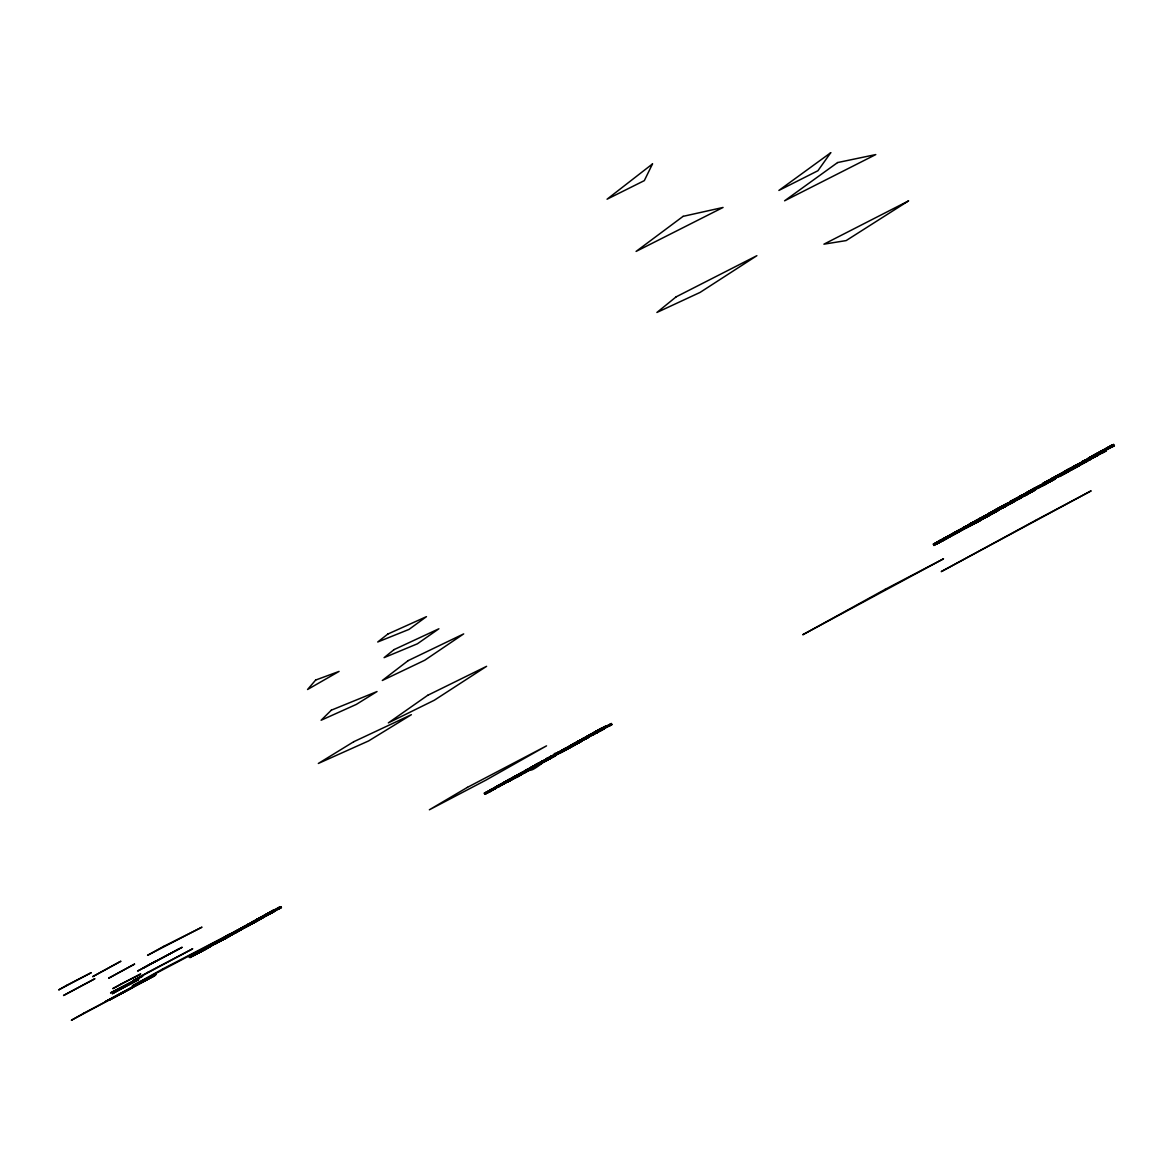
<?xml version="1.0" encoding="UTF-8"?>
<svg xmlns="http://www.w3.org/2000/svg" width="1173" height="1173" viewBox="0 0 1173 1173"><rect width="100%" height="100%" fill="white"/><g stroke="black" fill="none" stroke-linecap="round" stroke-linejoin="round"><path stroke-width="1.5" d="M975.247 521.223L975.921 522.41L973.81 523.583L973.135 522.381L975.35 521.091M973.135 522.381L971.215 523.231L972.725 522.425M1019.234 496.59L1021.698 495.109L1022.401 496.34L1021.639 496.941L1020.95 495.724L1021.698 495.109M1049.366 481.546L1047.856 482.572L1047.152 481.341L1049.63 479.904M1019.924 497.807L1022.401 496.34M1050.334 481.121L1049.395 480.109M979.88 519.184L980.569 518.627L981.244 519.815L978.355 521.574L977.681 520.401L978.722 519.624M978.355 521.574L979.396 520.812L971.039 525.313L970.364 524.126L988.121 514.61L988.795 515.797L981.244 519.815M994 510.519L1001.126 506.575M940.203 540.636L936.113 542.776L943.928 538.29L944.602 539.477L943.679 539.947L943.004 538.759L967.93 525.269L968.605 526.472L964.03 528.671L963.356 527.483L967.93 525.269M1087.591 458.658L1093.632 455.256M1000.51 506.883L1008.501 502.718M548.803 759.195L545.548 761.013L551.984 757.201M1003.326 507.191L1009.176 503.906M974.074 523.319L975.042 522.718L973.605 523.51M988.604 515.577L985.379 517.396L989.469 515.138M997.593 509.361L994.733 511.736L1001.097 508.173M492.191 789.121L495.68 787.156M597.248 730.794L598.773 729.987L594.403 732.216M996.009 509.419L999.323 507.572M1028.574 493.569L1033.178 490.681M492.645 790.089L496.179 788.153L486.047 793.564L493.452 789.678M942.975 538.891L938.077 541.721L941.127 539.903L939.617 540.694M1021.39 495.842L1029.395 491.443M1034.161 488.511L1025.202 493.246L1031.302 489.977M547.468 758.755L551.207 756.658L546.09 759.386M1078.676 465.96L1080.802 464.801L1079.497 465.432M589.594 734.811L586.603 736.497L589.037 735.295M587.658 737.45L592.482 734.753M198.046 952.241L199.19 951.582L198.252 952.124M544.946 760.016C547.058 758.975 541.442 761.907 545.533 759.781L546.061 760.778L544.023 761.849L545.944 760.764M597.57 730.896L599.55 730.017M968.751 526.12L979.968 520.02L979.294 518.818L975.745 520.797M988.296 514.214L986.684 515.138L987.534 516.223M198.252 953.165C201.067 951.156 197.651 954.675 197.768 952.153M280.933 906.714L278.353 908.122L278.807 908.987L281.388 907.579L280.933 906.714L270.259 912.506M581.236 740.192L582.351 739.547M596.104 732.802C602.306 728.873 596.163 733.99 593.758 732.509L602.042 727.949L602.614 728.976L594.315 733.536L595.283 733.037L594.726 732.011L592.746 733.33M599.242 731.336L596.192 733.081L598.083 732.069M265.772 915.937C263.514 916.831 281.403 908.855 272.898 911.025L268.984 912.726L268.588 914.397M579.814 742.245C583.655 740.251 582.072 740.808 582.131 740.984M941.743 541.134L943.708 540.064L938.767 542.879L941.86 541.12M535.562 764.957L536.604 764.459L532.483 766.599M600.635 730.735C613.288 723.697 586.969 738.609 596.075 731.688M271.447 912.887L269.907 913.826L272.239 912.55M542.483 762.949C523.481 777.787 530.387 765.192 541.853 761.776L542.483 762.949L537.894 765.412M273.617 910.659L275.039 909.911L273.514 910.703M548.729 757.949L547.058 758.491L551.955 755.94M1048.119 480.607L1049.366 481.575M1050.04 479.61L1051.36 478.863M268.94 913.224L268.06 913.679L270.01 912.521M549.888 758.784L547.938 759.312L549.932 758.242M1050.744 480.842L1052.577 479.801M270.919 911.714L273.514 910.336L272.869 910.673M521.853 772.816C519.507 774.459 526.105 769.576 524.478 772.846M987.255 514.756L984.792 516.164L986.772 515.123M996.009 509.449L996.815 510.607L1000.73 508.349M1029 491.208L1028.868 492.865L1031.859 491.267M1030.92 490.153L1031.712 490.461L1028.897 493.32L1031.903 491.722L1030.085 492.645M525.299 772.01L528.788 769.869M491.414 789.532L484.097 793.344L485.959 792.318M596.602 732.377L597.805 731.82L595.034 733.242M549.785 758.403L548.334 757.861L549.316 757.362M556.515 753.183L559.301 751.746M193.428 954.617L194.146 954.294L188.926 957.08L195.202 953.693L192.445 955.233L193.252 954.822M273.382 910.835L265.054 914.823M223.163 939.397L218.633 940.585L237.738 930.585L238.192 931.435L235.582 932.872M490.27 790.118L487.513 791.599L504.625 782.215L505.152 783.197L497.953 787.156L497.425 785.939L512.909 777.479L514.082 778.256L512.792 777.611M599.227 730.075L600.253 729.474L598.025 730.632M263.954 915.527L274.731 910.629L274.277 909.749L268.06 913.166L268.514 914.046M245.509 926.245L225.436 936.802L225.89 937.667L256.726 921.04M572.072 746.292L577.395 743.594M973.693 521.941L974.968 522.791M264.482 916.274L270.758 913.239M507.88 780.353L510.812 778.623M549.36 757.67L548.539 758.198L550.474 757.215M598.494 731.864C597.834 729.811 611.148 724.078 599.682 729.929M976.435 522L978.003 521.105M233.97 932.124L237.342 930.306M269.922 913.723L268.309 914.339M268.896 914.002L273.896 911.612M529.771 768.022L526.824 769.913M243.984 927.051L242.84 927.227L249.248 924.221M236.506 931.875L237.782 931.23L236.447 930.805M520.636 773.681L509.654 779.59L510.182 780.573L521.164 774.649L520.299 773.242L521.442 772.611L521.985 773.608L520.841 774.239L526.838 770.984M600.033 729.621L601.25 729.063L599.858 729.826M241.462 927.931L268.192 913.664L264.174 915.483M244.527 926.758L248.969 924.001L249.409 924.852L247.107 926.069L246.594 925.233M252.283 922.33L252.943 921.934L252.18 922.565M226.404 937.594L219.16 941.758L238.192 931.435M508.129 781.291L511.707 779.415M513.349 778.549L512.601 777.552L521.032 773.124C520.944 775.91 523.906 772.171 521.501 774.297M562.615 751.248L562.102 750.221L560.973 750.808M601.646 728.873L602.687 728.228L601.441 728.961M598.875 730.354L595.62 732.201L596.368 732.832M944.221 539.976L947.535 538.07L943.385 540.401M1028.589 493.716L1021.566 497.381L1027.328 494.17M1034.879 488.613L1032.651 489.815L1033.706 490.857L1029.014 493.481M205.92 947.637L221.477 939.5M229.571 935.042L219.395 940.145L219.747 941.127L222.166 939.881M265.171 915.145L266.374 914.705M264.277 916.553L262.561 916.758L269.233 914.178L267.987 914.72M488.027 792.567L491.824 790.543M549.844 757.04L551.237 756.35M531.31 768.682L537.117 765.456L535.152 766.585M940.893 540.225L959.763 529.8L960.438 530.988L950.189 536.633L949.529 535.445L950.423 534.976L951.098 536.164L950.189 536.633M1030.275 492.249L1028.398 493.188L1035.627 489.346M227.65 935.731C231.257 934.69 219.175 938.459 222.02 940.189L228.867 936.479M227.239 936.186L226.36 936.684L229.849 934.764L230.289 935.614L226.976 937.638M256.682 921.128L254.996 921.978M571.735 745.163L570.65 745.837L573.201 744.386M550.254 758.154L551.559 757.362M599.007 730.192L597.629 731.014M602.409 728.404L603.245 729.239L602.204 729.885M572.967 745.925C570.254 743.873 580.268 741.189 576.163 742.773L576.735 743.843L581.5 741.336M1045.979 481.678L1044.483 482.528L1047.988 480.681M1031.61 492.088L1035.671 489.771L1033.34 491.018M521.032 773.124L519.8 773.975L521.501 773.11L522.029 774.092L520.196 775.074L523.876 773.022M546.633 758.682L547.996 757.993M531.53 769.004L526.12 771.966M938.884 541.061L933.121 544.272L940.057 540.68M935.306 543.07L935.981 544.301L933.796 545.474L940.453 541.75M935.981 544.257L938.899 542.63M221.33 939.294L220.92 939.485M221.58 939.353C216.008 941.86 217.342 942.593 221.286 940.673M265.831 914.427L269.687 912.726L270.303 913.591M526.237 770.206L527.659 769.18M546.779 759.869L548.026 759.298L535.108 766.336L534.565 765.339L542.425 761.116L542.952 762.113L540.562 763.403M1030.51 490.944L1031.214 490.505L1030.451 490.886M193.853 954.397L198.178 953.194L194.19 955.365L195.436 954.617M227.357 937.007L229.336 935.951L224.791 937.74M526.296 770.177L514.712 776.35L514.874 777.758M579.858 740.955L580.958 740.266M550.518 758.286L549.081 759.18L551.017 758.198M1077.386 465.08L1078.588 464.464M195.495 953.605L197.797 952.315L195.319 953.722M190.055 956.494C188.648 959.646 192.416 955.57 194.527 955.203M238.471 929.749L239.893 930.262M250.465 923.474L260.127 918.826M247.444 926.084L246.741 926.479L249.717 924.91M256.99 920.966L258.471 920.16L257.811 919.441M527.029 769.547L524.918 770.705L526.633 769.825L526.868 771.13M489.903 791.57L490.681 791.101L489.845 791.452M510.431 780.118L509.522 780.558L510.724 779.972M190.656 957.183L200.407 950.79L200.818 951.758L201.771 951.259L201.331 950.409M247.459 925.042L249.952 923.738M255.391 920.688L253.397 921.758L257.591 919.588L258.045 920.438L255.611 921.787M268.72 913.239L269.702 912.667L269.013 913.122M268.06 913.166L270.523 912.301M193.589 955.599L194.835 954.925L193.369 954.587M251.345 924.075L251.872 923.796M267.693 915.072L245.421 926.934M559.154 751.82L558.275 752.23L560.562 751.072M579.755 740.881L580.914 740.324L576.515 742.582M596.324 731.659L595.635 732.069L597.937 730.852M1094.35 456.502L1090.729 458.54L1103.91 451.444L1096.286 455.725M208.603 946.244L207.313 946.89L210.495 945.203M227.679 937.036L226.946 937.447L229.673 936.054M268.852 914.456L270.157 913.532M528.129 768.945L529.492 768.33M528.466 769.4L531.296 767.831L525.651 770.764M528.319 769.517L529.551 768.696M494.185 789.238L493.481 788.3L495.636 787.171M595.532 731.805L597.072 730.926L595.239 731.776M526.369 771.658L530.299 769.649L515.856 777.42L515.314 776.13M549.624 758.872L549.272 758.946M574.653 744.884L571.31 746.717L572.717 746.013L572.087 744.811L571.134 745.31L571.676 746.321L579.345 742.113L578.788 741.087L568.89 746.453L569.433 747.465M596.412 732.978L597.468 732.333M598.45 731.732L600.811 730.5L600.121 730.838M1005.452 504.434L1008.457 502.718M1023.75 496.106L1022.768 495.138L1028.003 492.176M1029.102 491.047L1027.885 492.367M1033.97 489.185L1032.841 489.83M156.156 960.731L142.695 968.326L182.182 947.256L137.593 971.053L178.589 949.118M238.706 930.746L239.922 930.101M488.804 790.837L490.079 790.103M595.327 732.099L592.306 733.799L594.594 732.495M528.48 768.901L529.008 769.899L532.513 767.846M533.598 767.406L535.343 766.394L531.589 768.33M546.207 760.192L546.325 760.192M523.319 772.201L523.847 773.183L524.859 772.611M528.495 770.661L530.123 769.708L528.876 770.456M594.916 733.638L592.922 734.767L597.761 731.835M580.855 741.659L578.568 742.758M598.611 731.659L600.092 731.028M990.291 512.836L995.569 509.918L988.033 513.789L988.722 514.991L996.258 511.12L988.722 514.991M1032.489 489.434L1027.724 492.513M1091.154 456.634L1089.761 457.426L1103.192 450.197L1096.77 453.79M1031.903 490.299L1032.651 489.815M1077.811 466.458L1078.5 466.018L1070.612 470.417M222.005 939.822L222.518 938.591L220.524 939.558M228.354 935.424L225.436 936.802M235.274 932.828L234.82 931.978L234.321 932.99M266.52 914.471L267.004 915.409L266.007 915.453M221.726 940.203L220.319 940.775L222.577 939.676M242.723 928.342L247.048 926.098M247.444 925.189C248.867 924.265 244.79 926.861 249.658 923.781L250.758 924.471L249.893 924.837M526.765 771.16L525.299 771.79L527.176 770.822M527.293 770.69L529.58 769.415M551.266 758.066L555.767 755.559L551.706 757.802M1027.724 492L1027.651 492.03M992.563 511.575L993.56 510.988L988.033 513.789M1003.135 507.337L997.768 510.211L997.079 508.994L1001.903 506.384M997.255 509.551L992.754 512.029M1005.217 504.566L1002.695 505.988M992.417 513.73L988.414 515.9L987.739 514.712L989.499 513.745M997.768 510.211L1001.302 508.29M988.414 515.9L999.631 509.727L992.871 513.246M1028.003 494.024L1026.404 494.859L1029.571 492.968M227.943 935.819L227.929 935.658M208.251 947.461L210.319 946.406M532.791 766.599L535.225 765.133M595.84 731.497L597.585 730.559M560.313 752.48L559.008 753.125L560.841 752.201M534.932 766.673L534.111 767.127M945.277 539.287L945.027 537.894L941.332 539.991M1028.193 493.789L1024.425 495.944L1028.706 493.393M218.911 940.805L221.037 940.497L216.77 941.787M525.827 770.192L527.483 769.268M552.38 756.996L552.19 755.676L545.416 759.371L547.791 758.125M220.964 939.5C217.87 940.247 223.603 939.896 219.63 941.127M528.495 769.415L525.504 770.866M246.33 925.321L249.101 923.811L249.541 924.691L248.353 925.453C246.77 923.254 249.365 926.582 249.541 925.028M1044.747 482.338L1042.342 483.687L1047.196 481.121M526.648 771.028L525.9 771.673L525.269 770.573M588.45 736.791L589.755 736.233M522.308 773.887L523.613 773.154M995.085 510.724L998.619 508.686M530.68 769.488L529.111 770.324M1091.242 458.423L1088.324 459.86L1094.101 456.649M989.909 514.859L994.22 512.22L993.238 512.689M1078.779 465.96L1075.216 467.91M236.169 930.951L234.38 931.919M264.79 915.057L265.553 914.691M556.53 753.198L581.852 739.357M208.164 947.652L203.677 949.969L203.222 949.118L209.835 945.687L198.516 951.743L198.955 952.593C201.023 952.212 214.556 944.969 209.879 945.555M230.201 934.163L233.471 932.491L233.926 933.341L230.656 935.028L230.201 934.163L231.902 933.312M237.518 930.204L239.541 929.192M257.459 919.075L263.001 916.216L263.456 917.081L256.344 920.79L255.89 919.925L256.931 919.339L257.386 920.219M251.872 923.4L251.418 922.535L260.626 917.286L267.033 913.972L267.488 914.852L252.694 922.814L252.239 921.934L263.001 916.216M490.021 790.265L498.789 785.294L499.331 786.277M508.906 781.071L504.449 783.329L503.921 782.332L510.123 778.989M503.921 782.332L515.841 775.72L516.369 776.717L508.305 781.247M541.164 761.688L543.935 760.309L544.477 761.306L541.706 762.685L541.164 761.688L542.425 761.116M568.934 748.271L575.4 744.708L574.858 743.711L568.392 747.274L568.934 748.271L577.688 743.345L576.808 741.908L578.245 741.116L578.934 742.494L580.532 741.761M586.779 737.89L582.717 739.972L582.16 738.946L589.154 735.339L589.711 736.365L588.479 737.04L572.292 745.735L571.735 744.723L587.438 736.263M980.555 520.357L979.587 518.466L981.288 517.528L981.977 518.73L980.276 519.668L993.502 513.144M1024.821 495.329L1010.261 503.056L1009.572 501.839L1024.132 494.112L1024.821 495.329L1023.076 496.296L1022.387 495.079L1024.132 494.112M1053.809 479.083L1053.105 477.851L1044.938 482.22M1054.439 476.956L1055.319 476.502L1056.023 477.748L1055.143 478.188L1054.439 476.956L1065.67 470.872L1066.389 472.103M1090.054 458.056L1090.919 459.2L1066.785 471.751L1066.066 470.505L1077.122 464.669A48.943 0.748 -28.6 0 1 1075.597 465.402M1076.301 466.649L1074.527 467.455L1073.808 466.209L1079.013 463.672L1079.717 464.919L1076.785 466.268L1088.28 460.168L1087.562 458.936L1081.99 461.678L1082.708 462.924L1086.359 461.194L1084.409 462.206M1099.761 451.81L1111.872 445.139L1112.591 446.4L1100.494 453.071L1099.761 451.81L1101.212 451.15L1093.397 455.344M205.862 947.887L197.988 952.153L198.428 953.004L206.301 948.737L205.862 947.887L197.049 952.652L198.12 953.224M210.7 945.086L213.383 943.62L213.823 944.47L211.521 945.775M236.081 931.142L237.532 931.582L235.069 931.553M236.257 931.186C237.723 932.007 242.547 927.022 239.776 929.06M244.717 926.201L240.304 928.781M267.033 913.972L258.5 918.518M279.277 907.184L278.866 908.547L279.277 907.184L268.588 912.946M513.554 777.274L516.267 775.646L516.794 776.629L513.246 778.564L522.718 773.652M549.932 756.996L558.656 753.565L558.099 752.567L549.712 756.981L550.137 758.125L558.656 753.565M558.099 752.567C550.738 753.535 554.917 756.688 553.583 756.717M562.102 750.221L565.635 748.271L566.354 749.694M589.154 735.339L587.937 736.028L588.479 737.04L589.139 736.395M604.989 726.571L606.206 725.896L606.764 726.923L605.547 727.597L604.989 726.571L597.775 730.31L598.333 731.336L606.764 726.923M971.669 522.909L970.262 523.686L978.414 519.272L979.308 521.105L980.071 520.709L976.669 522.586M984.367 516.164L982.681 517.102L983.355 518.29L985.041 517.352L984.367 516.164L975.892 520.563L976.566 521.765L985.041 517.352M1034.953 489.669L1041.038 486.34L1040.334 485.123L1030.48 491.091M1051.565 478.745L1071.755 467.704L1072.459 468.936L1057.958 476.971L1057.254 475.739M1079.013 463.672L1077.254 464.655L1077.958 465.886L1055.143 478.188M1066.066 470.505L1087.562 458.936M1111.755 445.52L1113.632 444.479L1114.35 445.74L1112.473 446.766L1111.755 445.52L1105.318 448.775L1106.036 450.036L1114.35 445.74M214.073 943.488L216.55 942.139L216.99 942.975L214.512 944.324L214.073 943.488L228.149 936.86L227.709 936.127M223.706 938.136L223.471 939.544L223.413 937.975L224.805 937.256M242.752 927.579L244.028 927.975L238.427 931.274L237.987 930.424L242.855 927.755M248.412 925.365L249.658 924.94M250.714 923.268L256.344 920.79M256.667 919.969L259.013 918.694L259.849 919.441M267.708 913.987L266.726 914.456M269.321 914.016L268.881 913.093L270.655 912.315M506.985 781.071L511.164 778.755L511.692 779.737L507.513 782.054L506.985 781.071L519.067 774.635L519.595 775.617L518.495 776.086L517.967 775.118L519.067 774.635M537.351 764.429L541.955 761.951L529.346 768.682L535.24 765.676L535.768 766.658L534.477 767.377L529.873 769.664L529.346 768.418M553.509 755.28L554.462 754.782L555.005 755.779L554.037 756.277L553.509 755.28L563.069 750.119L563.612 751.116M571.969 745.046L573.509 744.225M577.629 741.952L580.664 740.5M584.242 738.242L585.87 737.553L586.412 738.565L584.784 739.254L584.242 738.242L585.459 737.568L586.001 738.579L597.365 732.553L596.558 731.615M578.934 742.494L588.216 737.612L587.556 736.409L588.743 735.735L589.301 736.747L588.098 737.421M988.121 514.61L978.912 519.39L979.587 520.577L983.326 518.657L982.651 517.469L980.159 518.745M987.475 514.624L989.338 513.642M988.443 514.126L991.009 512.469M1012.475 501.106L1000.026 507.674L1000.701 508.877L1019.058 498.745L1018.369 497.543L1017.49 497.997L1018.179 499.199L1019.058 498.745M1003.15 506.149L1018.369 497.543M1054.38 477.88L1046.111 482.162L1046.8 483.672L1037.665 488.408L1036.961 487.191L1038.721 486.223L1039.425 487.44M1053.955 477.411L1055.07 479.097L1041.521 486.267L1040.832 485.05L1052.298 478.731L1053.002 479.948L1048.589 482.396L1047.885 481.179M1078.793 464.2L1072.767 467.353L1073.471 468.57L1077.694 466.429M1078.236 465.945L1077.518 464.713L1089.189 458.511M1095.201 454.948L1092.415 456.458L1093.119 457.69L1106.11 450.931L1105.406 449.699L1096.168 454.376L1096.858 455.945L1098.617 454.977L1081.169 464.361L1087.254 461.268L1086.55 460.051L1077.518 464.713M212.694 945.101L212.445 944.118L211.023 944.954M226.624 937.843L224.673 938.957L224.234 938.121L227.533 937.11M229.673 934.984L224.204 938.664M231.389 934.045L231.345 935.218L232.474 934.544L231.741 933.884M235.421 932.447L236.228 932.022M259.732 917.785L260.186 918.664L265.934 915.849M524.551 771.599L523.437 772.215L523.964 773.198L525.079 772.582L524.478 771.555L515.328 776.438L518.129 776.423L517.616 775.456L516.472 775.925M546.149 759.635L545.02 760.265L545.548 761.248L546.691 760.617L546.149 759.635L537.879 763.975L538.407 764.972L546.691 760.617M567.937 747.553L560.445 751.673L560.987 752.67L561.926 752.172L568.48 748.55L567.937 747.553L559.638 751.908L560.181 752.905L568.48 748.55M593.538 733.36L592.394 733.99L592.937 735.002L594.081 734.371L593.538 733.36L570.371 745.515L570.928 746.527M608.626 726.366L611.91 724.577L611.368 723.55L608.083 725.354L608.626 726.366L608.89 724.929M977.138 520.797L979.396 519.536M1020.642 496.59L1018.926 497.543L1019.601 498.73L1021.316 497.777L1020.642 496.59L1013.663 500.211M1059.028 475.27L1068.295 470.168L1059.175 474.889L1060.964 473.892L1061.668 475.124L1068.984 471.385L1059.718 476.473L1059.028 475.27L1059.893 474.83M1076.037 465.842L1074.952 466.443L1076.184 465.754M254.116 922.594L253.089 922.96L254.174 922.579M228.207 936.523L229.131 936.318M270.772 913.019L272.341 912.169M548.612 758.96L547.014 759.737L550.445 757.846L549.902 756.834M559.697 752.743L557.366 754.019L559.565 752.905M972.52 524.008L970.833 524.947L973.209 523.715M1047.108 482.777L1043.032 484.962L1054.659 478.643M572.512 746.043L574.184 745.119M974.294 521.604L973.253 522.132M944.72 538.04L946.919 536.867L947.432 538.011L948.327 537.542L947.667 536.369M1048.515 480.387L1047.753 480.813M190.994 955.936L190.613 957.227L191.434 956.772M271.535 911.45L269.849 912.403M521.135 773.227L522.19 772.67M523.891 771.497L526.091 770.324L525.313 770.646M254.116 921.479L253.749 921.685M226.228 936.948L224.967 937.638M943.884 540.167L942.007 541.164M988.824 515.46L990.012 514.83M1009.059 503.965L1003.692 507M193.809 955.438L200.847 951.64M203.677 949.969L210.275 946.538L209.322 945.849M210.964 946.054L206.727 948.283L208.09 947.608M211.14 945.937L213.823 944.573L213.383 943.722L211.184 944.881L211.507 945.629M225.89 937.667L226.404 936.274C226.99 934.207 235.406 932.74 231.096 934.207M234.629 932.887L237.049 931.567M238.178 930.951L239.556 930.189L238.72 929.617M246.785 926.186L254.482 921.919L254.028 921.054L246.755 924.984L247.254 925.996M260.186 918.664L268.148 914.427M260.817 917.799L264.893 915.512M490.901 790.837L491.868 790.323L491.34 789.341L490.373 789.854L490.901 790.837L500.284 785.778L499.757 784.796L502.557 783.329L503.085 784.312M504.449 783.329L510.607 780.177L509.463 780.807L508.935 779.825M535.108 766.336L536.442 765.602M550.636 757.919L553.7 756.189M558.847 753.198L577.189 743.271L576.632 742.26M582.717 739.972L589.711 736.365M589.99 735.955L591.031 735.383M970.54 524.067L971.215 525.24L940.541 541.985M1010.261 503.056L1019.865 497.895M1074.527 467.455L1076.741 466.238L1076.066 465.021M1082.708 462.924L1088.28 460.168M237.357 931.538L234.923 932.154M263.456 917.081L262.166 916.67M486.59 793.212L484.625 794.326L486.648 793.271L486.121 792.288M548.334 759.459L546.794 760.133L546.251 759.136L547.688 758.183M564.11 748.961L564.624 750.265L562.497 751.277L573.436 745.222L572.893 744.195L573.494 745.075L582.116 740.515M564.814 750.031L566.178 749.283M583.392 738.257L584.11 739.474L582.952 740.104L582.394 739.093L583.553 738.447L576.808 741.908M971.039 525.313L983.326 518.657M979.587 520.577L988.795 515.797M1000.701 508.877L1014.982 501.296L1014.293 500.094M1007.856 504.918L1008.736 504.463L1008.062 503.261L1007.167 503.716L1007.856 504.918L1018.179 499.199M1041.521 486.267L1053.002 479.948M1073.471 468.57L1087.254 461.268M1093.383 455.388L1087.914 458.951L1088.617 460.183L1091.374 458.658L1090.655 457.426M1093.119 457.69L1096.872 455.608M238.427 931.274L241.521 929.559L241.081 928.723M246.579 926.303L250.157 924.676M251.037 924.192L256.257 921.406L255.802 920.556M257.679 920.6L260.186 919.251M260.611 919.016L262.429 917.785L261.975 916.919L261.579 918.268M281.388 907.579L269.907 913.826M515.856 777.42L516.985 776.805M532.718 768.154L531.999 768.55L542.395 762.758L541.427 763.256L540.9 762.274M554.037 756.277L576.031 743.008L576.573 744.005L566.148 749.576M584.784 739.254L586.001 738.579M969.353 526.281L971.215 525.24M227.679 937.256L230.055 935.834M244.732 927.814L245.113 926.509L244.277 926.963L245.113 927.55M247.899 926.054L247.195 926.406L248.881 925.512M261.564 918.488L264.863 916.641M519.61 774.415L520.123 775.397L517.865 776.643L517.337 775.676M601.69 730.163L601.075 728.902M1106.11 450.931L1101.638 453.365L1100.626 451.37L1096.491 453.702M1003.971 505.284L1003.179 505.695M1032.665 490.93L1030.788 491.824M1034.322 490.065L1033.34 490.563M589.476 735.031L590.474 734.357M533.158 766.248L534.961 765.265M596.031 731.541L593.802 732.568M989.469 515.094L990.584 514.492L987.739 514.712M545.636 759.649L546.559 759.122M576.999 742.48L573.802 744.049M995.188 512.249L994.191 512.806M1029.249 493.349L1031.111 491.648M994.939 512.352L997.724 510.783L994.22 512.748M196.771 952.916L197.9 952.241M219.835 939.91L220.891 939.837M512.88 778.769L511.619 779.488M522.088 773.975L520.431 774.737L519.903 773.755M220.055 940.893L221.052 940.541M234.791 932.227L240.509 929.69L240.172 928.84M272.752 911.876L271.374 912.594M197.489 953.546L198.34 953.077M241.154 929.397L240.201 929.94M242.151 928.884L246.359 926.421M264.849 916.128L266.975 915.336M273.353 911.89L273.808 910.527M260.157 919.251L259.16 919.793M224.996 938.708C227.049 938.84 226.404 935.981 224.673 937.799M267.459 915.233L266.124 915.483M990.364 512.836L989.499 513.275M1026.316 493.144L1029.161 491.854M941.875 539.727L940.673 540.357M994.88 511.663L994.088 510.519L996.126 509.405M1025.407 493.598L1027.387 492.513M1094.116 456.59L1095.963 455.593M1097.488 455.036L1101.887 452.543L1095.113 456.092M1029.718 493.1L1030.598 491.927M1075.67 467.69L1074.351 468.408M512.557 777.699L511.545 778.227L512.381 777.787M573.113 744.415L573.641 744.122M523.085 772.171L523.671 771.834M525.167 770.822L524.287 771.526L525.856 770.822M550.826 756.996C552.908 756.409 556.046 752.89 554.756 756.057M596.251 732.744L595.239 733.096M524.566 772.406L525.856 771.731M600.928 730.544L600.224 730.926M220.069 939.778L220.803 939.617M523.349 773.3L525.636 772.039L523.51 773.198M579.579 742.406L578.362 743.037M220.363 939.69L220.216 940.849M264.922 916.098L265.904 915.585M227.034 937.227L225.392 937.418M245.978 926.641L245.084 926.01M226.125 938.107L225.143 937.608M234.233 933.605L233.295 934.104M247.43 926.289L248.793 925.497M1094.145 454.933L1095.171 454.406M1073.662 467.191L1063.867 472.279L1065.67 471.282L1066.345 472.807L1059.879 476.106L1058.984 474.625L1058.119 475.065L1058.823 476.297L1059.703 475.857M990.423 513.041L991.962 512.176M973.341 523.686L968.825 526.091M941.772 541.281L942.549 540.9M551.559 756.145L552.659 755.544M594.432 732.377L597.072 731.131M533.363 766.277L534.258 765.676M551.515 756.644L553.04 755.72M590.679 735.559L590.943 735.412M246.125 925.453L245.333 925.878M527.689 771.101L528.642 770.47M271.945 912.374L272.239 912.139M225.788 938.268L224.747 938.84M272.517 912.403L270.01 913.415M989.543 513.29L979.587 518.466M989.338 513.393L984.294 516.076M990.774 512.85L997.035 509.581L992.329 512M1096.535 455.593L1095.787 456.004M993.428 513.217L992.182 513.613M591.925 733.741L590.107 734.562L590.928 734.078M524.566 771.16L523.745 771.57M522.982 772.215L523.862 771.731M487.733 792.581L488.686 792.068M579.33 742.348L578.054 743.227M249.834 923.796L249.277 924.06M255.773 920.512L256.227 920.262M267.62 913.459L266.359 914.559M271.784 911.7L270.318 912.139M226.286 936.567L225.392 937.036M266.139 914.764L265.655 915.116M271.667 912.521L279.746 908.063M210.172 946.464L219.938 940.335M1095.435 454.274L1087.679 458.628M1001.713 506.487L997.079 508.994M939.104 540.973L940.072 540.416M1096.432 455.608L1091.843 458.115M1001.463 507.982L1007.226 504.874L1001.595 508.173M1028.794 493.027L1028.047 493.246L1029.865 492.821M1027.915 493.848L1029.044 492.807M1073.999 468.57L1072.093 469.64M1002.768 507.498L1001.639 507.88M591.045 734.049L592.365 733.316M591.603 735.075L592.614 734.533M526.882 770.265L528.788 769.092M594.594 733.624L593.817 733.858M266.579 914.016L266.608 915.336L267.899 914.441M244.673 926.245L245.098 927.242L236.961 931.523L236.638 930.732M220.084 940.013L219.131 940.511M233.046 933.165L234.277 932.491L232.738 933.327M250.069 924.808L264.013 917.139L263.221 916.421M253.441 922.96L252.767 922.227M256.022 921.45L255.523 920.497M266.359 915.834L265.479 916.304M1096.227 453.848L1097.078 453.35M1072.65 467.734L1071.066 468.584M1000.906 506.971L1006.346 503.847L1003.619 505.783M1029.351 492.616L1028.442 493.569M991.508 512.718L990.511 513.202L991.258 512.85M989.631 514.771L984.968 517.264M529.624 768.124L531.046 767.509M548.026 758.33L549.184 757.714M523.349 771.819L522.513 772.274M266.52 914.178L267.855 913.459M225.744 937.96L223.618 938.371M523.217 771.893L521.193 772.963L522.923 772.039M530.123 768.007L531.501 767.274M592.629 734.489L593.699 733.946M559.697 752.831L559.14 753.125M530.299 769.048L532.131 768.227L531.222 768.535M548.891 759.18L547.41 760.104M489.156 791.819L490.71 791.174M207.973 946.684L209.102 945.981M222.474 938.473L223.295 938.18M268.221 913.488L268.998 912.829M208.853 946.112L209.439 946.992M222.753 939.412L225.128 938.165M244.864 927.256L242.958 928.268M225.568 938.048L223.325 938.547M246.96 926.538L245.48 927.344M224.673 938.884L214.512 944.324M592.702 733.154L591.397 734.049M530.313 767.758L531.354 767.347M534.565 765.339L547.395 758.491L547.938 759.503M530.783 767.685L533.554 765.998M591.954 735.06L593.127 734.415M526.149 770.661L524.844 771.218L526.003 770.749M549.389 757.597L548.685 758.11L549.609 757.523M577.6 743.271L576.793 743.726L577.688 743.345M551.427 757.538L550.416 758.037M550.02 758.74L549.36 759.063M265.655 914.603L258.031 919.295M244.409 926.377L243.647 926.787M223.413 937.975L224.615 937.447M244.614 927.388L245.26 927.447M207.87 946.64L199.337 951.288L199.777 952.124L208.97 947.241L208.471 946.318M223.427 938.459L225.201 938.224M246.843 926.597L245.846 927.154M270.904 913.298L269.599 913.855M224.791 938.444L222.943 938.723M221.917 939.265L223.486 939.514M224.673 938.532L223.735 939.03M1009.572 501.839L1019.205 496.707L1019.894 497.909M559.081 751.834L557.703 752.582M577.116 742.26L576.192 742.832M530.724 767.538L533.041 766.306M525.636 770.793L526.56 770.28M522.909 773.33L522.044 773.755L523.319 773.08M510.152 780.265L497.953 786.922M269.541 913.532L271.828 912.33M252.312 923.576L252.092 922.506M218.574 941.904L219.292 941.523L217.005 942.711M224.38 938.664L222.635 938.913M1025.657 493.745L1023.794 494.713L1025.73 493.657M590.825 734.357L589.872 734.826M597.541 731.102L587.556 736.409M578.421 741.541L580.474 740.456M530.431 767.831L531.12 767.333M532.337 766.643L531.765 766.981M525.768 770.734L526.736 770.192M533.378 767.802L536.691 766.042L535.9 764.591M268.866 913.151L269.834 912.755M959.763 529.8L951.318 534.184L951.992 535.387L966.889 527.41L964.03 528.671M532.835 766.819L536.164 765.06M506.927 780.866L508.598 779.986L509.375 781.042M508.979 779.634L509.991 779.063L510.607 780.353M527.791 769.62L528.994 769.033M509.141 780.969L499.097 786.291L498.554 785.309M259.981 917.799L261.462 917.037M205.905 947.667L208.164 946.582M207.416 946.875L203.222 949.118M261.916 917.902L253.559 922.33L253.104 921.465M222.02 939.206L223.662 939.045L223.075 938.268M229.893 935.937L229.468 935.174M1070.319 468.98L1068.794 469.772M973.297 524.052L972.637 522.865L966.361 526.34L976.772 520.959L977.446 522.132L967.036 527.527L966.229 526.178L953.605 532.894L954.353 534.17M1004.587 506.824L1008.194 504.918L1007.519 503.73M587.981 737.274L577.351 742.934L580.342 741.424M490.329 789.928L491.311 789.414M248.236 924.617L248.955 924.295L236.521 930.658M244.043 927.682L244.571 927.828M225.671 937.887L224.454 937.945L226.946 937.183M262.151 918.078L261.77 917.242M198.208 953.004L206.301 948.737M197.475 953.502L198.428 953.004M1003.633 505.24L1004.748 504.654M599.799 730.999L599.418 729.855L598.597 730.28M534.433 766.819L535.372 766.336M257.591 919.588L249.556 923.811L250.01 924.661M248.089 925.864L248.163 924.309M1083.691 460.96L1085.641 459.948L1081.99 461.678M1076.565 466.355L1077.84 465.916M1002.329 506.501L1002.46 507.938L1003.824 507.337M594.931 731.981L597.218 730.735M505.152 783.197L496.809 787.596L496.414 786.496L504.625 782.215M507.513 782.054L518.07 776.511L517.542 775.529M520.123 775.397L518.789 774.84M270.303 912.374L271.124 912.99M197.049 952.711L197.797 952.315M1071.799 469.743L1066.36 472.514M1070.333 470.564L1068.808 471.341M611.91 724.577L601.324 730.119L600.767 729.107L611.368 723.55M558.216 752.817L557.278 753.301L557.805 754.298L558.759 753.814M571.148 746.365L579.345 742.113M509.434 779.356L509.786 780.793M496.267 786.614L498.789 785.294M534.023 767.069L535.079 766.482M530.079 769.679L529.785 769.884M273.03 910.952L272.121 911.054L273.265 910.835M227.401 936.171L226.741 936.23M606.206 725.896L598.992 729.635L599.564 730.662M260.421 917.579L265.303 915.131M227.753 937.066L228.251 936.772M493.481 788.3L495.666 788.329L495.138 787.362M255.89 919.925L259.086 918.268M960.438 530.988L952.74 534.932L952.065 533.73M1059.718 476.473L1060.583 476.033M1048.589 482.396L1055.07 479.097M1041.038 486.34L1032.651 490.695L1031.947 489.464L1034.219 488.32L1034.923 489.537M1013.032 502.088L1021.316 497.777M1071.755 467.704L1064.336 471.473L1065.04 472.704M1100.494 453.071L1101.359 452.631M1065.67 470.872L1063.398 472.03L1064.102 473.262L1072.459 468.936M1059.058 474.742L1051.609 478.525L1052.313 479.757M1053.105 477.851L1050.627 479.112L1051.345 480.344L1059.762 475.974M1052.298 478.731L1051.433 479.185L1052.122 480.402M1040.334 485.123L1032.826 488.936L1033.53 490.167M1040.832 485.05L1041.712 484.61L1042.401 485.827M1036.961 487.191L1044.63 483.217M582.16 738.946L586.221 736.879M579.169 741.966L584.11 739.474M1111.872 445.139L1111.007 445.579L1111.725 446.84L1112.591 446.4M1113.632 444.479L1107.18 447.734L1107.913 448.995M1097.913 453.746L1089.981 457.851L1092.18 456.927M1100.919 452.133L1102.371 452.998M535.768 766.658L534.316 767.391L533.788 766.409L535.24 765.676M542.894 762.157L541.706 762.685M966.185 526.193L963.356 527.483M1002.46 507.938L1001.859 506.663M1073.808 466.209L1075.582 465.402M562.468 751.38L562.6 750.075M1090.626 459.317L1088.617 460.183M588.216 737.612L586.603 738.301L586.045 737.289L587.673 736.615L586.456 737.289L587.013 738.286M1102.972 451.004L1103.676 452.235M1093.148 456.077L1093.866 457.323M1090.538 457.837L1091.242 459.068M1085.699 459.963L1086.403 461.209M1084.805 461.004L1085.509 462.235M1083.881 460.622L1084.6 461.869M1079.966 463.35L1080.67 464.581M1074.571 466.341L1075.274 467.572M1069.776 470.388L1069.072 469.141L1066.55 470.432L1067.254 471.663M1067.899 469.493L1068.618 470.725M1052.621 478.863L1053.31 480.065M1044.366 483.437L1045.055 484.64M1038.384 487.777L1037.68 486.546L1035.114 487.865L1035.803 489.082M1034.381 488.862L1035.07 490.065M1019.572 496.296L1020.261 497.513M1014.073 499.933L1014.762 501.135M1012.358 500.886L1013.164 502.293L1009.484 504.229L1008.809 503.041M1011.61 500.71L1012.299 501.927M1002.255 506.78L1002.93 507.968M998.546 508.173L999.235 509.39M989.748 512.836L990.437 514.053M986.434 515.534L987.109 516.721M984.88 516.164L985.555 517.352M983.839 516.868L984.514 518.055M980.599 518.451L981.273 519.639M976.728 520.05L977.417 521.252M969.763 524.448L970.438 525.636M965.174 526.472L965.848 527.659M957.197 531.193L957.872 532.381L955.262 533.715L954.587 532.527M955.306 531.941L955.98 533.143M946.244 537.19L946.919 538.378M933.679 544.037L934.338 545.21M609.432 724.606L609.975 725.618M603.303 727.861L603.86 728.873M601.075 728.448L601.646 729.474M593.142 733.389L593.685 734.401M579.521 740.852L580.063 741.864M575.415 743.374L575.958 744.371M574.521 743.799L575.063 744.796M573.846 743.697L574.403 744.723M572.732 744.855L573.274 745.852M570.591 745.354L571.398 746.746M569.257 746.38L569.814 747.392L570.987 746.732L570.445 745.72L561.97 750.163L562.659 751.614M569.345 746.776L569.887 747.773M567.923 746.952L568.48 747.963M565.078 748.447L565.621 749.459M564.682 748.755L565.239 749.767M562.248 749.987L562.791 750.999M561.398 751.175L561.926 752.172M559.844 751.761L560.386 752.758M555.973 753.711L556.515 754.723M544.36 760.427L544.888 761.424M542.776 760.94L543.319 761.951M542.571 760.896L543.114 761.907M540.738 762.626L541.281 763.608M539.008 763.344L539.551 764.341M533.95 766.394L534.477 767.377M533.26 766.658L533.788 767.641M530.563 768.007L531.09 768.989M520.152 773.843L520.68 774.825M519.36 774.341L519.888 775.324M505.138 781.673L505.666 782.655M498.393 785.675L498.921 786.658M494.61 787.684L495.138 788.667M484.992 792.904L485.519 793.886M279.321 907.594L279.775 908.445L279.159 907.697M273.309 910.263L273.764 911.142M272.092 910.966L272.547 911.846M271.212 911.45L271.667 912.33M265.626 914.969L266.08 915.834M260.626 917.286L261.08 918.166M259.57 918.107L260.025 918.987M257.752 919.089L258.207 919.955M257.752 919.265L258.207 920.131M256.902 919.735L257.356 920.6M254.981 920.541L255.435 921.421M254.746 920.79L255.201 921.655M253.793 921.289L254.248 922.154M253.559 921.45L254.013 922.315M252.708 921.919L253.163 922.784M251.418 922.389L251.99 923.224M250.45 923.034L250.905 923.899M242.855 927.359L243.295 928.605M238.94 929.925L239.38 930.775M235.978 931.538L236.418 932.388L234.439 933.283L233.999 932.432M232.635 932.946L233.09 933.811M231.228 933.605L231.668 934.456M229.717 934.808L230.172 935.658M217.797 941.289L218.237 942.124M215.729 942.564L216.081 943.473M211.873 944.324L212.328 945.174M204.102 948.634L204.557 949.485M204.102 948.84L204.542 949.69M201.36 950.291L201.8 951.127M156.024 973.883L155.818 974.91L104.983 1001.801L156.024 973.883M652.511 163.912L644.314 180.627L607.057 199.205L652.511 163.912M830.704 152.739L817.933 170.73L778.887 190.437L830.704 152.739M315.654 680.047L307.561 689.504L339.085 671.411L315.654 680.047M331.329 710.178L321.109 720.251L356.299 704.416L377.032 691.542L331.329 710.178M134.528 964.118L108.752 978.15L134.528 964.118M676.147 296.842L656.895 312.473L700.105 292.4L756.878 255.685L676.147 296.842M394.099 649.593L384.084 657.657L417.397 643.801L438.907 628.772L394.099 649.593M387.838 634.05L377.721 641.998L409.01 629.402L426.473 616.646L387.838 634.05M408.175 660.619L382.31 680.487L424.743 660.238L463.687 633.904L408.175 660.619M683.111 216.345L636.089 251.418L723.067 207.46L683.111 216.345M837.581 162.563L784.59 200.803L875.776 154.572L837.581 162.563M427.676 695.325L388.336 722.891L434.303 700.237L486.604 666.323L427.676 695.325M938.723 542.894L936.816 543.949L938.737 542.908M120.731 961.303L92.784 976.596L120.731 961.303M908.518 200.906L846.158 240.582L823.915 244.175L908.518 200.906M1028.354 493.217L1025.847 494.507L1028.34 493.246M968.092 524.874L971.229 523.261L968.165 524.83M353.718 741.732L318.338 763.462L368.63 740.925L411.371 714.694L353.718 741.732M132.769 987.505L109.778 999.865L132.769 987.505M467.455 787.347L429.362 809.795L486.047 780.06L546.545 745.852L467.455 787.347M94.72 978.825L63.606 995.452L94.72 978.825M66.436 985.437L58.65 989.924L91.274 972.666L66.436 985.437M120.76 988.927L112.3 993.78L138.781 979.587L120.76 988.927M83.957 1013.105L71.362 1020.261L154.836 975.643L83.957 1013.105M148.062 972.182L133.297 980.525L192.709 948.766L148.062 972.182M121.406 983.81L112.755 988.648L140.76 973.957L121.406 983.81M163.575 946.406L147.578 955.306L201.976 927.154L163.575 946.406M162.886 968.883L132.329 985.877L267.283 914.647L162.886 968.883M215.935 942.08L215.568 943.385L216.492 943.004L215.935 942.08M885.175 589.33L802.743 634.754L943.517 558.817L885.175 589.33M1036.345 519.947L941.245 571.618L1091.139 490.842L1036.345 519.947M232.239 934.251L230.626 935.116L232.269 934.221M142.593 976.2L110.643 992.842L142.593 976.2M535.035 765.558L534.067 766.057L534.609 767.039L535.562 766.541L535.035 765.558M1061.565 473.349L1060.7 473.789L1061.404 475.021L1062.269 474.581L1061.565 473.349M1004.865 506.897L1003.428 506.032L1004.865 506.897"/></g></svg>
